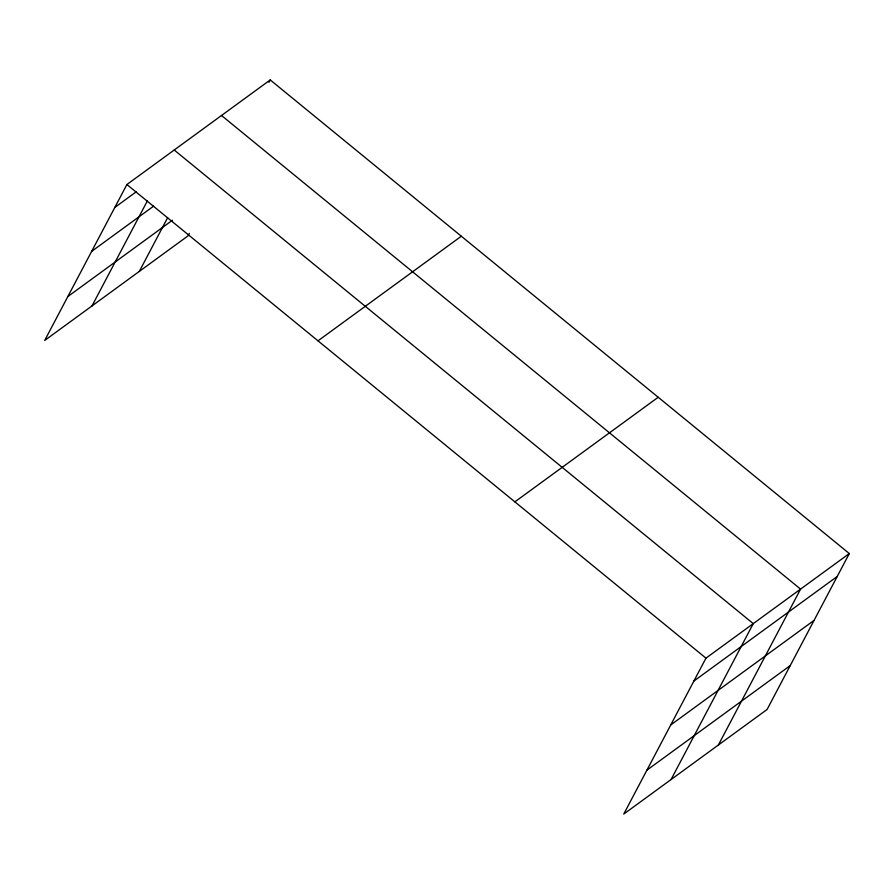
<?xml version="1.0" encoding="UTF-8"?>
<svg xmlns="http://www.w3.org/2000/svg" width="894" height="894" viewBox="0 0 894 894"><rect width="100%" height="100%" fill="white"/><g stroke="black" fill="none" stroke-linecap="round" stroke-linejoin="round"><path stroke-width="1.34" d="M849.3 553.554L705.958 658.152L623.755 814.065L767.097 709.467L849.3 553.554L270.245 79.935L126.903 184.533L44.7 340.446L188.042 235.848L189.327 233.412M92.004 305.927L147.342 200.971M139.308 271.418L167.603 217.745M268.971 82.349L270.245 79.935M671.059 779.546L753.262 623.632L174.207 150.013M718.363 745.037L800.566 589.112L221.511 115.494M114.823 207.453L136.223 191.83M91.68 251.337L153.623 206.134M67.843 296.551L172.408 220.248M317.996 340.826L461.326 236.228M514.877 501.858L658.207 397.26M693.878 681.072L837.22 576.474M670.735 724.956L814.076 620.358M646.898 770.17L790.24 665.583M126.903 184.533L705.958 658.152"/></g></svg>
